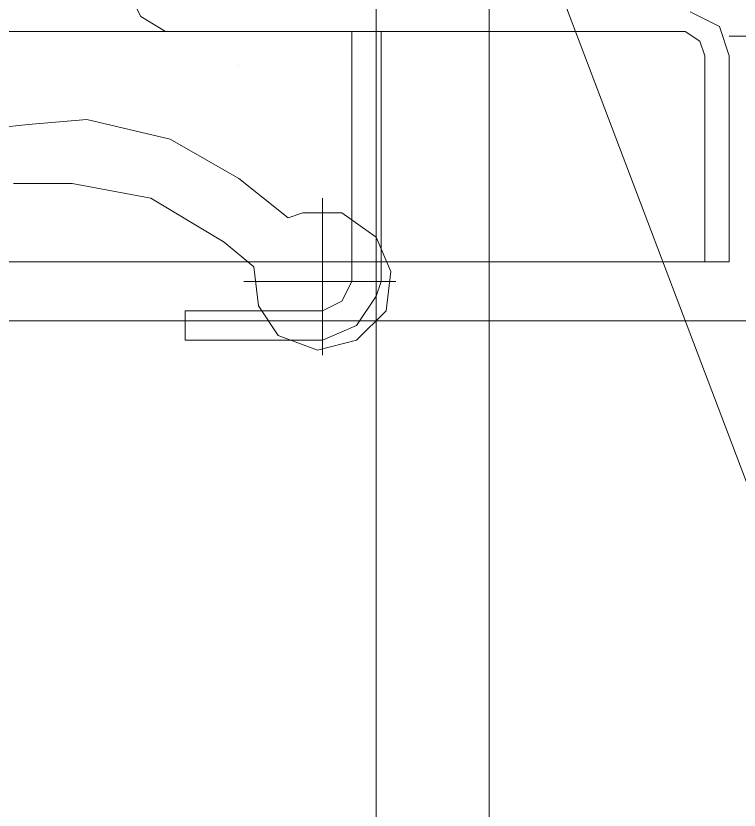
# Model space of a CAD drawing. Header units: metres. Extents: x 1223 to 5739, y -151236 to 19014.
# Drawn here: x 5136.232 to 5139.229, y -151053.15 to -151049.859 of the extents above; entities that cross this region are included whole.
import ezdxf

# ---------------------------------------------------------------- set-up
doc = ezdxf.new("R2010")
doc.units = ezdxf.units.M
doc.layers.add('PDF_Geometry', color=7, linetype='Continuous')

msp = doc.modelspace()

# ---------------------------------------------------------------- linework, layer by layer
at = {"layer": 'PDF_Geometry', "color": 8, "lineweight": 13}
for points in [[(4989.0023, -151051.1223), (5284.2943, -151051.1223), (5284.2943, -151048.7245), (5286.6921, -151048.7245), (5286.6921, -150964.01), (5284.2943, -150964.01), (5284.2943, -150961.6122), (4989.0023, -150961.6122), (4989.0023, -150964.01), (4986.6045, -150964.01), (4986.6045, -151048.7245), (4989.0633, -151048.7245), (4989.3071, -151048.4807), (5054.6973, -151048.4807)], [(5137.7253, -151108.1609), (5137.7253, -151048.7245), (5137.7253, -151034.3785), (5137.7253, -151009.4661)], [(5137.7253, -151010.8885), (5137.7253, -151034.3989), (5137.7253, -151048.7245), (5137.7253, -151082.1511)], [(5138.1926, -151059.1081), (5138.1926, -151047.4037)], [(5005.868, -151048.7245), (5005.868, -151049.7405), (5005.868, -151049.7609), (5005.807, -151049.8828), (5005.6851, -151049.9234), (5136.8922, -151049.9234), (5139.0055, -151049.9234), (5139.0664, -151049.9641), (5139.0867, -151050.025), (5139.0867, -151050.8785), (5139.1883, -151050.8785), (5003.4702, -151050.8785), (5003.4702, -151050.025), (5003.4906, -151049.9641), (5003.5718, -151049.9234), (5005.6851, -151049.9234)], [(5137.7253, -151059.1081), (5137.7253, -151048.7449)], [(5138.3349, -151049.3545), (5140.5091, -151055.0847)], [(5136.689, -151049.7405), (5136.7499, -151049.8625), (5136.8515, -151049.9234), (5136.8922, -151049.9234)], [(5139.0258, -151049.8422), (5139.1477, -151049.9031), (5139.1883, -151050.025), (5139.1883, -151050.8785)], [(5137.6237, -151049.9234), (5137.6237, -151050.9598)], [(5137.6237, -151049.9234), (5137.7456, -151049.9234)], [(5137.7456, -151049.9234), (5137.7456, -151050.9598)], [(5139.1883, -151049.9437), (5142.5615, -151049.9437), (5144.1261, -151050.8175), (5145.8736, -151050.8175), (5147.4383, -151049.9437), (5148.3121, -151049.9437), (5147.4383, -151049.9437), (5145.8736, -151050.8175), (5144.1464, -151050.8175)], [(5137.1563, -151050.0657), (5137.1563, -151050.0657)], [(5136.2216, -151050.5533), (5136.4654, -151050.5533), (5136.7905, -151050.6143), (5137.0954, -151050.7972), (5137.2173, -151050.8988), (5137.2376, -151051.0614), (5137.3189, -151051.1833), (5137.4814, -151051.2442), (5137.644, -151051.2036), (5137.7659, -151051.0817), (5137.7862, -151050.9191), (5137.7253, -151050.7769), (5137.583, -151050.6753), (5137.4205, -151050.6753), (5137.3595, -151050.6956), (5137.1563, -151050.533), (5136.8718, -151050.3705), (5136.5264, -151050.2892), (5136.2825, -151050.3095), (5135.8965, -151050.3502)], [(5137.5018, -151050.6143), (5137.5018, -151051.2646)], [(5137.1766, -151050.9598), (5137.8066, -151050.9598)], [(5137.5018, -151051.2036), (5137.644, -151051.1426), (5137.7253, -151051.0207), (5137.7456, -151050.9598)], [(5136.9328, -151051.0817), (5137.5018, -151051.0817)], [(5136.9328, -151051.2036), (5137.5018, -151051.2036)]]:
    msp.add_lwpolyline(points, dxfattribs=at)
for points in [[(5137.6237, -151050.9598), (5137.583, -151051.041), (5137.5018, -151051.0817), (5137.583, -151051.041)], [(5136.9328, -151051.2036), (5136.9328, -151051.0817)]]:
    msp.add_lwpolyline(points, close=True, dxfattribs=at)

doc.saveas('drawing.dxf')
